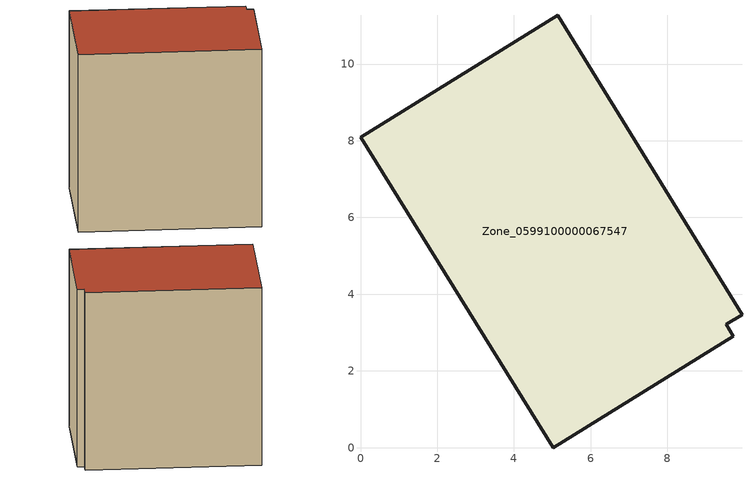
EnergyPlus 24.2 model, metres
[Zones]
Zone_0599100000067547
 floor ground (C_G): 0,8.09 5.14,11.27 9.95,3.46 9.54,3.22 9.72,2.91 5.02,0 z0
 wall outside (C_F): 5.14,11.27 0,8.09 5.02,0 9.72,2.91 9.54,3.22 9.95,3.46 5.14,11.27 z0:9.89
 roof outside (C_R): 0,8.09 5.02,0 9.72,2.91 9.54,3.22 9.95,3.46 5.14,11.27 z9.89
[BUILDING]
Pand.0599100000067547: North Axis=0; Terrain=City; Loads Convergence Tolerance Value=0.04; Temperature Convergence Tolerance Value=0.4; Solar Distribution=FullExterior; Maximum Number of Warmup Days=25; Minimum Number of Warmup Days=1
[Site:Location]
Rotterdam.The.Hague.AP_ZH_NLD Design_Conditions: Latitude=51.96; Longitude=4.45; Time Zone=1; Elevation=-4.5
[SITE:GROUNDTEMPERATURE:BUILDINGSURFACE]
18, 18, 18, 18, 18, 18, 18, 18, 18, 18, 18, 18
[MATERIAL] Thermal Absorptance=0.9; Solar Absorptance=0.7; Visible Absorptance=0.7
Name | Roughness | Thickness | Conductivity | Density | Specific Heat
G.D.1965 | MediumSmooth | 0.15 | 1 | 540 | 1210
F.D.1965 | Rough | 0.3 | 0.857143 | 1920 | 840
R.D.1965 | MediumRough | 0.2 | 0.08 | 1500 | 1000
[CONSTRUCTION]
C_G: G.D.1965
C_F: F.D.1965
C_R: R.D.1965
[ZONE]
Zone_0599100000067547: Type=1; Multiplier=1; Ceiling Height=Autocalculate; Volume=Autocalculate; Floor Area=autocalculate; Part of Total Floor Area=Yes
[ZONEINFILTRATION:DESIGNFLOWRATE]
Infil_Zone_0599100000067547: Zone or ZoneList or Space or SpaceList=Zone_0599100000067547; Schedule=AlwaysOn; Design Flow Rate Calculation Method=Flow/Area; Flow Rate per Floor Area=0.0042; Constant Term Coefficient=1; Temperature Term Coefficient=0; Velocity Term Coefficient=0; Velocity Squared Term Coefficient=0
[HVACTEMPLATE:ZONE:IDEALLOADSAIRSYSTEM]
Zone_0599100000067547: Maximum Heating Supply Air Temperature=50; Minimum Cooling Supply Air Temperature=13; Maximum Heating Supply Air Humidity Ratio=0.0156; Minimum Cooling Supply Air Humidity Ratio=0.0077; Heating Limit=NoLimit; Cooling Limit=NoLimit; Dehumidification Control Type=ConstantSensibleHeatRatio; Cooling Sensible Heat Ratio=0.7; Dehumidification Setpoint=60; Humidification Control Type=None; Humidification Setpoint=30; Outdoor Air Method=None; Outdoor Air Flow Rate per Person=0.00944; Outdoor Air Flow Rate per Zone Floor Area=0; Outdoor Air Flow Rate per Zone=0; Demand Controlled Ventilation Type=None; Outdoor Air Economizer Type=NoEconomizer; Heat Recovery Type=None; Sensible Heat Recovery Effectiveness=0.7; Latent Heat Recovery Effectiveness=0.65
[ZONECONTROL:THERMOSTAT]
ThermostatControl_Zone_0599100000067547: Zone or ZoneList=Zone_0599100000067547; Control Type Schedule=DualSetpointControlType; Control 1=Thermostat_Zone_0599100000067547; Temperature Difference Between Cutout And Setpoint=0
[THERMOSTATSETPOINT:DUALSETPOINT]
Thermostat_Zone_0599100000067547: Heating Setpoint Temperature Schedule=HeatingSetpoint_Zone_0599100000067547; Cooling Setpoint Temperature Schedule=CoolingSetpoint_Zone_0599100000067547
[SCHEDULE:COMPACT]
HeatingSetpoint_Zone_0599100000067547: Through: 12/31, For: AllDays, Until: 24:00, 21
CoolingSetpoint_Zone_0599100000067547: Through: 12/31, For: AllDays, Until: 24:00, 24
DualSetpointControlType: Through: 12/31, For: AllDays, Until: 24:00, 4
AlwaysOn: Through: 12/31, For: AllDays, Until: 24:00, 1
